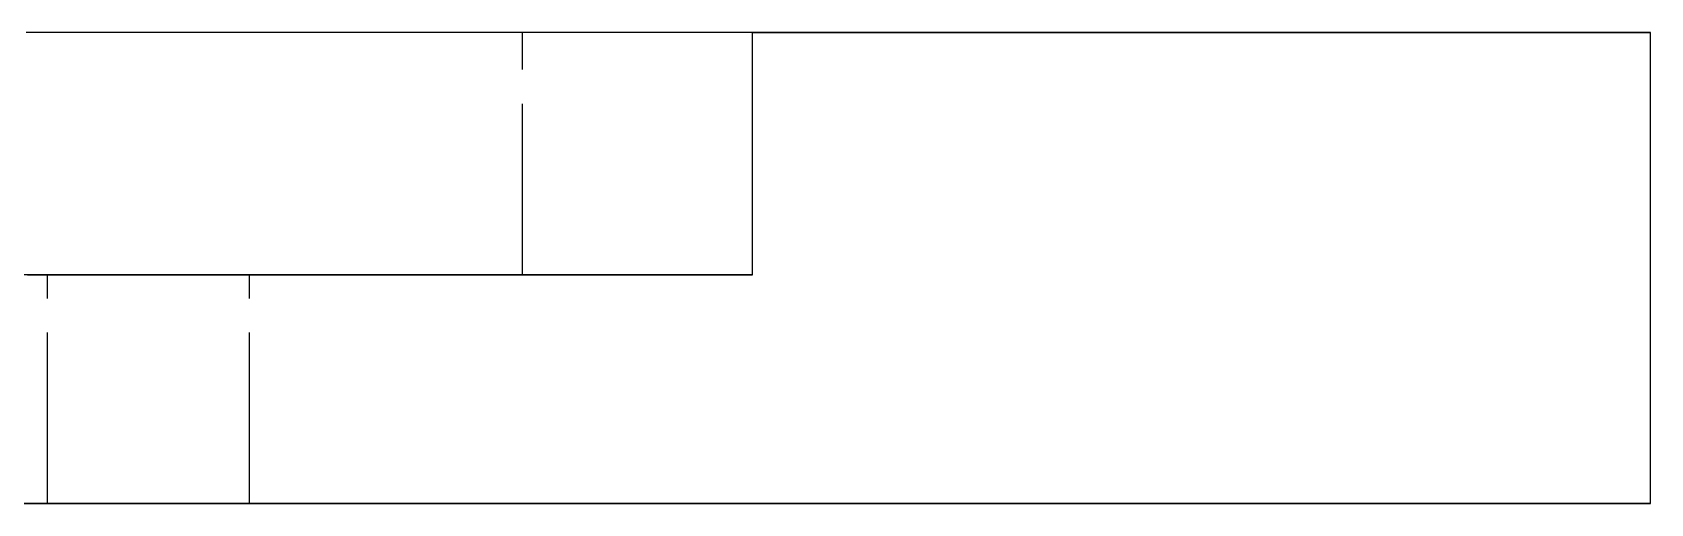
# Model space of a CAD drawing. Header units: millimetres. Extents: x -32 to 127, y -22 to 94.
# Drawn here: x 90.46 to 102.47, y 0 to 3.5 of the extents above; entities that cross this region are included whole.
import ezdxf

# ---------------------------------------------------------------- set-up
doc = ezdxf.new("R2010")
doc.units = ezdxf.units.MM
doc.linetypes.add('DASHED', pattern=[1.524, 1.27, -0.254])
doc.layers.add('HIDDEN', color=8, linetype='DASHED')
doc.layers.add('VISIBLE', color=7, linetype='CONTINUOUS')

msp = doc.modelspace()

# ---------------------------------------------------------------- linework, layer by layer
at = {"layer": 'HIDDEN'}
for points in [[(102.47396, 3.5), (102.34102, 3.5), (102.20808, 3.5), (102.07514, 3.5), (101.9422, 3.5), (101.80926, 3.5), (101.67631, 3.5), (101.54337, 3.5), (101.41043, 3.5), (101.27749, 3.5), (101.14455, 3.5), (101.01161, 3.5), (100.87867, 3.5), (100.74573, 3.5), (100.61279, 3.5), (100.47984, 3.5), (100.3469, 3.5), (100.21396, 3.5), (100.08102, 3.5), (99.94808, 3.5), (99.81514, 3.5), (99.6822, 3.5), (99.54926, 3.5), (99.41631, 3.5), (99.28337, 3.5), (99.15043, 3.5), (99.01749, 3.5), (98.88455, 3.5), (98.75161, 3.5), (98.61867, 3.5), (98.48573, 3.5), (98.35279, 3.5), (98.21984, 3.5), (98.0869, 3.5), (97.95396, 3.5), (97.82102, 3.5), (97.68808, 3.5), (97.55514, 3.5), (97.4222, 3.5), (97.28926, 3.5), (97.15632, 3.5), (97.02337, 3.5), (96.89043, 3.5), (96.75749, 3.5), (96.62455, 3.5), (96.49161, 3.5), (96.35867, 3.5), (96.22573, 3.5), (96.09279, 3.5), (95.95984, 3.5), (95.8269, 3.5), (95.69396, 3.5), (95.56102, 3.5), (95.42808, 3.5), (95.29514, 3.5), (95.1622, 3.5), (95.02926, 3.5), (94.89632, 3.5), (94.76337, 3.5), (94.63043, 3.5), (94.49749, 3.5), (94.36455, 3.5), (94.23161, 3.5), (94.09867, 3.5)], [(94.09867, 1.7), (94.09867, 3.5)], [(94.09867, 3.5), (94.09869, 3.5), (94.0987, 3.5), (94.09872, 3.5), (94.09874, 3.5), (94.09876, 3.5), (94.09877, 3.5), (94.09879, 3.5), (94.09881, 3.5), (94.09883, 3.5), (94.09885, 3.5), (94.09886, 3.5), (94.09888, 3.5), (94.0989, 3.5), (94.09892, 3.5), (94.09893, 3.5), (94.09895, 3.5), (94.09897, 3.5), (94.09899, 3.5), (94.099, 3.5), (94.09902, 3.5), (94.09904, 3.5), (94.09906, 3.5), (94.09907, 3.5), (94.09909, 3.5), (94.09911, 3.5), (94.09913, 3.5), (94.09915, 3.5), (94.09916, 3.5), (94.09918, 3.5), (94.0992, 3.5), (94.09922, 3.5), (94.09923, 3.5), (94.09925, 3.5), (94.09927, 3.5), (94.09929, 3.5), (94.0993, 3.5), (94.09932, 3.5), (94.09934, 3.5), (94.09936, 3.5), (94.09937, 3.5), (94.09939, 3.5), (94.09941, 3.5), (94.09943, 3.5), (94.09945, 3.5), (94.09946, 3.5), (94.09948, 3.5), (94.0995, 3.5), (94.09952, 3.5), (94.09953, 3.5), (94.09955, 3.5), (94.09957, 3.5), (94.09959, 3.5), (94.0996, 3.5), (94.09962, 3.5), (94.09964, 3.5), (94.09966, 3.5), (94.09967, 3.5), (94.09969, 3.5), (94.09971, 3.5), (94.09973, 3.5), (94.09975, 3.5), (94.09976, 3.5), (94.09978, 3.5)], [(94.09978, 1.7), (94.09978, 3.5)], [(94.09978, 1.7), (93.95692, 1.7), (93.81407, 1.7), (93.67121, 1.7), (93.52835, 1.7), (93.3855, 1.7), (93.24264, 1.7), (93.09978, 1.7), (92.95692, 1.7), (92.81407, 1.7), (92.67121, 1.7), (92.52835, 1.7), (92.3855, 1.7), (92.24264, 1.7), (92.09978, 1.7), (91.95692, 1.7), (91.81407, 1.7), (91.67121, 1.7), (91.52835, 1.7), (91.3855, 1.7), (91.24264, 1.7), (91.09978, 1.7), (90.95692, 1.7), (90.81407, 1.7), (90.67121, 1.7), (90.52835, 1.7), (90.3855, 1.7)], [(95.8068, 1.7), (95.66784, 1.7), (95.52888, 1.7), (95.38992, 1.7), (95.25096, 1.7), (95.112, 1.7), (94.97304, 1.7), (94.83408, 1.7), (94.69511, 1.7), (94.55615, 1.7), (94.41719, 1.7), (94.27823, 1.7), (94.13927, 1.7), (94.00031, 1.7), (93.86135, 1.7), (93.72239, 1.7), (93.58343, 1.7), (93.44447, 1.7), (93.30551, 1.7), (93.16654, 1.7), (93.02758, 1.7), (92.88862, 1.7), (92.74966, 1.7), (92.6107, 1.7), (92.47174, 1.7), (92.33278, 1.7), (92.19382, 1.7), (92.05486, 1.7), (91.9159, 1.7), (91.77694, 1.7), (91.63798, 1.7), (91.49901, 1.7), (91.36005, 1.7), (91.22109, 1.7), (91.08213, 1.7), (90.94317, 1.7), (90.80421, 1.7), (90.66525, 1.7), (90.52629, 1.7), (90.38733, 1.7)], [(94.09867, 1.7), (93.98657, 1.7), (93.87447, 1.7), (93.76237, 1.7), (93.65027, 1.7), (93.53817, 1.7), (93.42606, 1.7), (93.31396, 1.7), (93.20186, 1.7), (93.08976, 1.7), (92.97766, 1.7), (92.86556, 1.7), (92.75346, 1.7), (92.64136, 1.7), (92.52926, 1.7), (92.41716, 1.7), (92.30506, 1.7), (92.19296, 1.7), (92.08086, 1.7), (91.96876, 1.7), (91.85666, 1.7), (91.74455, 1.7), (91.63245, 1.7), (91.52035, 1.7), (91.40825, 1.7), (91.29615, 1.7), (91.18405, 1.7), (91.07195, 1.7), (90.95985, 1.7), (90.84775, 1.7), (90.73565, 1.7), (90.62355, 1.7), (90.51145, 1.7), (90.39935, 1.7)], [(92.0721, 1.7), (92.04829, 1.7), (92.02448, 1.7), (92.00067, 1.7), (91.97686, 1.7), (91.95306, 1.7), (91.92925, 1.7), (91.90544, 1.7), (91.88163, 1.7), (91.85782, 1.7), (91.83401, 1.7), (91.8102, 1.7), (91.78639, 1.7), (91.76258, 1.7), (91.73877, 1.7), (91.71496, 1.7), (91.69115, 1.7), (91.66734, 1.7), (91.64353, 1.7), (91.61972, 1.7), (91.59591, 1.7), (91.5721, 1.7), (91.54829, 1.7), (91.52448, 1.7), (91.50067, 1.7), (91.47686, 1.7), (91.45306, 1.7), (91.42925, 1.7), (91.40544, 1.7), (91.38163, 1.7), (91.35782, 1.7), (91.33401, 1.7), (91.3102, 1.7), (91.28639, 1.7), (91.26258, 1.7), (91.23877, 1.7), (91.21496, 1.7), (91.19115, 1.7), (91.16734, 1.7), (91.14353, 1.7), (91.11972, 1.7), (91.09591, 1.7), (91.0721, 1.7), (91.04829, 1.7), (91.02448, 1.7), (91.00067, 1.7), (90.97686, 1.7), (90.95306, 1.7), (90.92925, 1.7), (90.90544, 1.7), (90.88163, 1.7), (90.85782, 1.7), (90.83401, 1.7), (90.8102, 1.7), (90.78639, 1.7), (90.76258, 1.7), (90.73877, 1.7), (90.71496, 1.7), (90.69115, 1.7), (90.66734, 1.7), (90.64353, 1.7), (90.61972, 1.7), (90.59591, 1.7), (90.5721, 1.7)], [(90.5721, 1.7), (90.58401, 1.7), (90.59591, 1.7), (90.60782, 1.7), (90.61972, 1.7), (90.63163, 1.7), (90.64353, 1.7), (90.65544, 1.7), (90.66734, 1.7), (90.67925, 1.7), (90.69115, 1.7), (90.70306, 1.7), (90.71496, 1.7), (90.72686, 1.7), (90.73877, 1.7), (90.75067, 1.7), (90.76258, 1.7), (90.77448, 1.7), (90.78639, 1.7), (90.79829, 1.7), (90.8102, 1.7), (90.8221, 1.7), (90.83401, 1.7), (90.84591, 1.7), (90.85782, 1.7), (90.86972, 1.7), (90.88163, 1.7), (90.89353, 1.7), (90.90544, 1.7), (90.91734, 1.7), (90.92925, 1.7), (90.94115, 1.7), (90.95306, 1.7), (90.96496, 1.7), (90.97686, 1.7), (90.98877, 1.7), (91.00067, 1.7), (91.01258, 1.7), (91.02448, 1.7), (91.03639, 1.7), (91.04829, 1.7), (91.0602, 1.7), (91.0721, 1.7), (91.08401, 1.7), (91.09591, 1.7), (91.10782, 1.7), (91.11972, 1.7), (91.13163, 1.7), (91.14353, 1.7), (91.15544, 1.7), (91.16734, 1.7), (91.17925, 1.7), (91.19115, 1.7), (91.20306, 1.7), (91.21496, 1.7), (91.22686, 1.7), (91.23877, 1.7), (91.25067, 1.7), (91.26258, 1.7), (91.27448, 1.7), (91.28639, 1.7), (91.29829, 1.7), (91.3102, 1.7), (91.3221, 1.7)], [(90.5721, 0), (90.5721, 1.7)], [(91.3221, 1.7), (91.33401, 1.7), (91.34591, 1.7), (91.35782, 1.7), (91.36972, 1.7), (91.38163, 1.7), (91.39353, 1.7), (91.40544, 1.7), (91.41734, 1.7), (91.42925, 1.7), (91.44115, 1.7), (91.45306, 1.7), (91.46496, 1.7), (91.47686, 1.7), (91.48877, 1.7), (91.50067, 1.7), (91.51258, 1.7), (91.52448, 1.7), (91.53639, 1.7), (91.54829, 1.7), (91.5602, 1.7), (91.5721, 1.7), (91.58401, 1.7), (91.59591, 1.7), (91.60782, 1.7), (91.61972, 1.7), (91.63163, 1.7), (91.64353, 1.7), (91.65544, 1.7), (91.66734, 1.7), (91.67925, 1.7), (91.69115, 1.7), (91.70306, 1.7), (91.71496, 1.7), (91.72686, 1.7), (91.73877, 1.7), (91.75067, 1.7), (91.76258, 1.7), (91.77448, 1.7), (91.78639, 1.7), (91.79829, 1.7), (91.8102, 1.7), (91.8221, 1.7), (91.83401, 1.7), (91.84591, 1.7), (91.85782, 1.7), (91.86972, 1.7), (91.88163, 1.7), (91.89353, 1.7), (91.90544, 1.7), (91.91734, 1.7), (91.92925, 1.7), (91.94115, 1.7), (91.95306, 1.7), (91.96496, 1.7), (91.97686, 1.7), (91.98877, 1.7), (92.00067, 1.7), (92.01258, 1.7), (92.02448, 1.7), (92.03639, 1.7), (92.04829, 1.7), (92.0602, 1.7), (92.0721, 1.7)], [(92.0721, 0), (92.0721, 1.7)], [(94.09867, 1.7), (94.09869, 1.7), (94.0987, 1.7), (94.09872, 1.7), (94.09874, 1.7), (94.09876, 1.7), (94.09877, 1.7), (94.09879, 1.7), (94.09881, 1.7), (94.09883, 1.7), (94.09885, 1.7), (94.09886, 1.7), (94.09888, 1.7), (94.0989, 1.7), (94.09892, 1.7), (94.09893, 1.7), (94.09895, 1.7), (94.09897, 1.7), (94.09899, 1.7), (94.099, 1.7), (94.09902, 1.7), (94.09904, 1.7), (94.09906, 1.7), (94.09907, 1.7), (94.09909, 1.7), (94.09911, 1.7), (94.09913, 1.7), (94.09915, 1.7), (94.09916, 1.7), (94.09918, 1.7), (94.0992, 1.7), (94.09922, 1.7), (94.09923, 1.7), (94.09925, 1.7), (94.09927, 1.7), (94.09929, 1.7), (94.0993, 1.7), (94.09932, 1.7), (94.09934, 1.7), (94.09936, 1.7), (94.09937, 1.7), (94.09939, 1.7), (94.09941, 1.7), (94.09943, 1.7), (94.09945, 1.7), (94.09946, 1.7), (94.09948, 1.7), (94.0995, 1.7), (94.09952, 1.7), (94.09953, 1.7), (94.09955, 1.7), (94.09957, 1.7), (94.09959, 1.7), (94.0996, 1.7), (94.09962, 1.7), (94.09964, 1.7), (94.09966, 1.7), (94.09967, 1.7), (94.09969, 1.7), (94.09971, 1.7), (94.09973, 1.7), (94.09975, 1.7), (94.09976, 1.7), (94.09978, 1.7)], [(102.47396, 0), (101.79444, 0), (101.11491, 0), (100.43539, 0), (99.75586, 0), (99.07634, 0), (98.39682, 0), (97.71729, 0), (97.03777, 0), (96.35824, 0), (95.67872, 0), (94.99919, 0), (94.31967, 0), (93.64014, 0), (92.96062, 0), (92.2811, 0), (91.60157, 0), (90.92205, 0), (90.24252, 0)], [(92.0721, 0), (92.04829, 0), (92.02448, 0), (92.00067, 0), (91.97686, 0), (91.95306, 0), (91.92925, 0), (91.90544, 0), (91.88163, 0), (91.85782, 0), (91.83401, 0), (91.8102, 0), (91.78639, 0), (91.76258, 0), (91.73877, 0), (91.71496, 0), (91.69115, 0), (91.66734, 0), (91.64353, 0), (91.61972, 0), (91.59591, 0), (91.5721, 0), (91.54829, 0), (91.52448, 0), (91.50067, 0), (91.47686, 0), (91.45306, 0), (91.42925, 0), (91.40544, 0), (91.38163, 0), (91.35782, 0), (91.33401, 0), (91.3102, 0), (91.28639, 0), (91.26258, 0), (91.23877, 0), (91.21496, 0), (91.19115, 0), (91.16734, 0), (91.14353, 0), (91.11972, 0), (91.09591, 0), (91.0721, 0), (91.04829, 0), (91.02448, 0), (91.00067, 0), (90.97686, 0), (90.95306, 0), (90.92925, 0), (90.90544, 0), (90.88163, 0), (90.85782, 0), (90.83401, 0), (90.8102, 0), (90.78639, 0), (90.76258, 0), (90.73877, 0), (90.71496, 0), (90.69115, 0), (90.66734, 0), (90.64353, 0), (90.61972, 0), (90.59591, 0), (90.5721, 0)], [(90.5721, 0), (90.58401, 0), (90.59591, 0), (90.60782, 0), (90.61972, 0), (90.63163, 0), (90.64353, 0), (90.65544, 0), (90.66734, 0), (90.67925, 0), (90.69115, 0), (90.70306, 0), (90.71496, 0), (90.72686, 0), (90.73877, 0), (90.75067, 0), (90.76258, 0), (90.77448, 0), (90.78639, 0), (90.79829, 0), (90.8102, 0), (90.8221, 0), (90.83401, 0), (90.84591, 0), (90.85782, 0), (90.86972, 0), (90.88163, 0), (90.89353, 0), (90.90544, 0), (90.91734, 0), (90.92925, 0), (90.94115, 0), (90.95306, 0), (90.96496, 0), (90.97686, 0), (90.98877, 0), (91.00067, 0), (91.01258, 0), (91.02448, 0), (91.03639, 0), (91.04829, 0), (91.0602, 0), (91.0721, 0), (91.08401, 0), (91.09591, 0), (91.10782, 0), (91.11972, 0), (91.13163, 0), (91.14353, 0), (91.15544, 0), (91.16734, 0), (91.17925, 0), (91.19115, 0), (91.20306, 0), (91.21496, 0), (91.22686, 0), (91.23877, 0), (91.25067, 0), (91.26258, 0), (91.27448, 0), (91.28639, 0), (91.29829, 0), (91.3102, 0), (91.3221, 0)], [(91.3221, 0), (91.33401, 0), (91.34591, 0), (91.35782, 0), (91.36972, 0), (91.38163, 0), (91.39353, 0), (91.40544, 0), (91.41734, 0), (91.42925, 0), (91.44115, 0), (91.45306, 0), (91.46496, 0), (91.47686, 0), (91.48877, 0), (91.50067, 0), (91.51258, 0), (91.52448, 0), (91.53639, 0), (91.54829, 0), (91.5602, 0), (91.5721, 0), (91.58401, 0), (91.59591, 0), (91.60782, 0), (91.61972, 0), (91.63163, 0), (91.64353, 0), (91.65544, 0), (91.66734, 0), (91.67925, 0), (91.69115, 0), (91.70306, 0), (91.71496, 0), (91.72686, 0), (91.73877, 0), (91.75067, 0), (91.76258, 0), (91.77448, 0), (91.78639, 0), (91.79829, 0), (91.8102, 0), (91.8221, 0), (91.83401, 0), (91.84591, 0), (91.85782, 0), (91.86972, 0), (91.88163, 0), (91.89353, 0), (91.90544, 0), (91.91734, 0), (91.92925, 0), (91.94115, 0), (91.95306, 0), (91.96496, 0), (91.97686, 0), (91.98877, 0), (92.00067, 0), (92.01258, 0), (92.02448, 0), (92.03639, 0), (92.04829, 0), (92.0602, 0), (92.0721, 0)]]:
    msp.add_lwpolyline(points, dxfattribs=at)
at = {"layer": 'VISIBLE'}
for points in [[(94.09978, 3.5), (94.02136, 3.5), (93.94294, 3.5), (93.86452, 3.5), (93.7861, 3.5), (93.70768, 3.5), (93.62926, 3.5), (93.55084, 3.5), (93.47242, 3.5), (93.394, 3.5), (93.31558, 3.5), (93.23715, 3.5), (93.15873, 3.5), (93.08031, 3.5), (93.00189, 3.5), (92.92347, 3.5), (92.84505, 3.5), (92.76663, 3.5), (92.68821, 3.5), (92.60979, 3.5), (92.53137, 3.5), (92.45295, 3.5), (92.37453, 3.5), (92.29611, 3.5), (92.21769, 3.5), (92.13927, 3.5), (92.06085, 3.5), (91.98243, 3.5), (91.90401, 3.5), (91.82558, 3.5), (91.74716, 3.5), (91.66874, 3.5), (91.59032, 3.5), (91.5119, 3.5), (91.43348, 3.5), (91.35506, 3.5), (91.27664, 3.5), (91.19822, 3.5), (91.1198, 3.5), (91.04138, 3.5), (90.96296, 3.5), (90.88454, 3.5), (90.80612, 3.5), (90.7277, 3.5), (90.64928, 3.5), (90.57086, 3.5), (90.49244, 3.5), (90.41402, 3.5)], [(95.8068, 3.5), (95.70129, 3.5), (95.59577, 3.5), (95.49025, 3.5), (95.38474, 3.5), (95.27922, 3.5), (95.1737, 3.5), (95.06819, 3.5), (94.96267, 3.5), (94.85716, 3.5), (94.75164, 3.5), (94.64612, 3.5), (94.54061, 3.5), (94.43509, 3.5), (94.32958, 3.5), (94.22406, 3.5), (94.11854, 3.5), (94.01303, 3.5), (93.90751, 3.5), (93.802, 3.5), (93.69648, 3.5), (93.59096, 3.5), (93.48545, 3.5), (93.37993, 3.5), (93.27441, 3.5), (93.1689, 3.5), (93.06338, 3.5), (92.95787, 3.5), (92.85235, 3.5), (92.74683, 3.5), (92.64132, 3.5), (92.5358, 3.5), (92.43029, 3.5), (92.32477, 3.5), (92.21925, 3.5), (92.11374, 3.5), (92.00822, 3.5), (91.90271, 3.5), (91.79719, 3.5), (91.69167, 3.5), (91.58616, 3.5), (91.48064, 3.5), (91.37512, 3.5), (91.26961, 3.5), (91.16409, 3.5), (91.05858, 3.5), (90.95306, 3.5), (90.84754, 3.5), (90.74203, 3.5), (90.63651, 3.5), (90.531, 3.5), (90.42548, 3.5)], [(95.8068, 1.7), (95.8068, 3.5)], [(95.8068, 3.5), (95.91263, 3.5), (96.01846, 3.5), (96.12429, 3.5), (96.23011, 3.5), (96.33594, 3.5), (96.44177, 3.5), (96.5476, 3.5), (96.65342, 3.5), (96.75925, 3.5), (96.86508, 3.5), (96.97091, 3.5), (97.07674, 3.5), (97.18256, 3.5), (97.28839, 3.5), (97.39422, 3.5), (97.50005, 3.5), (97.60588, 3.5), (97.7117, 3.5), (97.81753, 3.5), (97.92336, 3.5), (98.02919, 3.5), (98.13502, 3.5), (98.24084, 3.5), (98.34667, 3.5), (98.4525, 3.5), (98.55833, 3.5), (98.66416, 3.5), (98.76998, 3.5), (98.87581, 3.5), (98.98164, 3.5), (99.08747, 3.5), (99.1933, 3.5), (99.29912, 3.5), (99.40495, 3.5), (99.51078, 3.5), (99.61661, 3.5), (99.72243, 3.5), (99.82826, 3.5), (99.93409, 3.5), (100.03992, 3.5), (100.14575, 3.5), (100.25157, 3.5), (100.3574, 3.5), (100.46323, 3.5), (100.56906, 3.5), (100.67489, 3.5), (100.78071, 3.5), (100.88654, 3.5), (100.99237, 3.5), (101.0982, 3.5), (101.20403, 3.5), (101.30985, 3.5), (101.41568, 3.5), (101.52151, 3.5), (101.62734, 3.5), (101.73317, 3.5), (101.83899, 3.5), (101.94482, 3.5), (102.05065, 3.5), (102.15648, 3.5), (102.26231, 3.5), (102.36813, 3.5), (102.47396, 3.5)], [(102.47396, 0), (102.47396, 3.5)], [(90.42548, 1.7), (90.531, 1.7), (90.63651, 1.7), (90.74203, 1.7), (90.84754, 1.7), (90.95306, 1.7), (91.05858, 1.7), (91.16409, 1.7), (91.26961, 1.7), (91.37512, 1.7), (91.48064, 1.7), (91.58616, 1.7), (91.69167, 1.7), (91.79719, 1.7), (91.90271, 1.7), (92.00822, 1.7), (92.11374, 1.7), (92.21925, 1.7), (92.32477, 1.7), (92.43029, 1.7), (92.5358, 1.7), (92.64132, 1.7), (92.74683, 1.7), (92.85235, 1.7), (92.95787, 1.7), (93.06338, 1.7), (93.1689, 1.7), (93.27441, 1.7), (93.37993, 1.7), (93.48545, 1.7), (93.59096, 1.7), (93.69648, 1.7), (93.802, 1.7), (93.90751, 1.7), (94.01303, 1.7), (94.11854, 1.7), (94.22406, 1.7), (94.32958, 1.7), (94.43509, 1.7), (94.54061, 1.7), (94.64612, 1.7), (94.75164, 1.7), (94.85716, 1.7), (94.96267, 1.7), (95.06819, 1.7), (95.1737, 1.7), (95.27922, 1.7), (95.38474, 1.7), (95.49025, 1.7), (95.59577, 1.7), (95.70129, 1.7), (95.8068, 1.7)], [(90.36105, 0), (91.03399, 0), (91.70693, 0), (92.37986, 0), (93.0528, 0), (93.72574, 0), (94.39868, 0), (95.07162, 0), (95.74456, 0), (96.4175, 0), (97.09044, 0), (97.76338, 0), (98.43632, 0), (99.10926, 0), (99.7822, 0), (100.45514, 0), (101.12808, 0), (101.80102, 0), (102.47396, 0)]]:
    msp.add_lwpolyline(points, dxfattribs=at)

doc.saveas('drawing.dxf')
